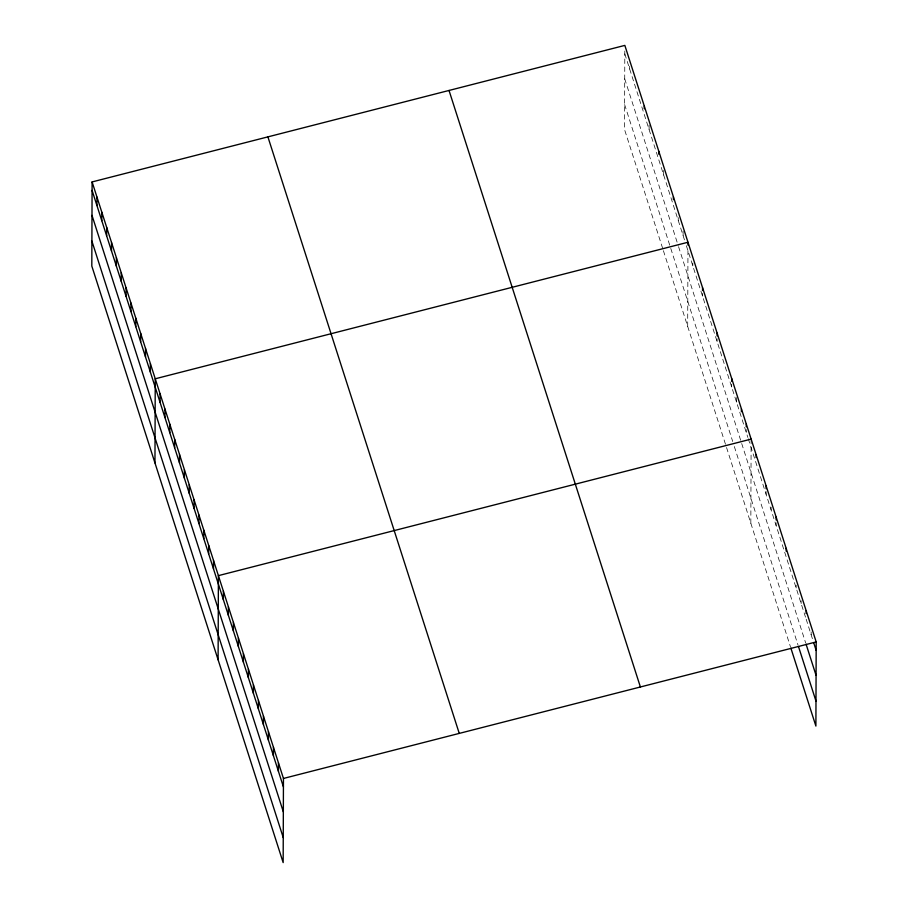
<?xml version="1.0" encoding="UTF-8"?>
<svg xmlns="http://www.w3.org/2000/svg" width="908" height="908" viewBox="0 0 908 908"><rect width="100%" height="100%" fill="white"/><g stroke="black" fill="none" stroke-linecap="round" stroke-linejoin="round"><path stroke-width="0.68" stroke-dasharray="4.54 3.41" d="M624.817 51.041L624.545 129.549L662.999 249.428M629.664 69.008L629.675 66.182M649.095 129.572L649.118 122.523M663.669 175.006L663.691 167.946M678.242 220.428L678.253 217.614M683.1 235.569L683.122 228.521M687.685 326.403L687.958 250.722M692.815 265.862L692.815 263.036M702.52 296.144L702.531 293.318M717.093 341.567L717.104 338.752M731.666 387.001L731.678 384.175M736.524 402.142L736.547 395.094M746.24 432.424L746.251 429.609M750.837 523.258L751.12 440.516M766.114 494.372L766.125 491.557M771.119 509.978L771.13 507.152M776.124 525.573L776.136 522.758M796.146 587.987L796.157 585.161M801.151 603.582L801.151 600.767M811.15 634.783L811.162 631.968M624.806 53.867L638.971 98.03M639.38 99.29L684.711 240.62M686.335 245.671L747.863 437.474M748.271 438.734L805.736 617.883M806.156 619.188L813.239 641.286M624.715 78.837L678.151 245.41M678.56 246.67L741.303 442.264M741.7 443.524L805.646 642.864M624.625 104.568L670.365 247.158M670.774 248.429L732.711 441.492M734.322 446.543L798.053 645.191M663.396 250.687L726.139 446.282M726.548 447.542L790.459 646.768"/><path stroke-width="1.36" d="M92.105 181.929L91.81 266.067L283.16 862.6L283.455 778.451L92.105 181.929L624.84 45.4L816.19 641.933L815.895 726.071L790.868 648.062M96.929 205.537L96.963 197.07M101.787 220.678L101.821 212.211M106.645 235.819L106.679 227.352M111.502 250.96L111.536 242.504M116.36 266.101L116.394 257.645M121.218 281.242L121.252 272.786M126.076 296.394L126.11 287.927M130.934 311.535L130.968 303.068M135.791 326.676L135.825 318.209M140.649 341.817L140.683 333.349M145.507 356.957L145.541 348.502M150.365 372.098L150.399 363.643M154.962 462.921L155.245 378.784L687.98 242.254L687.969 245.069M160.08 402.392L160.103 393.924M164.938 417.532L164.961 409.065M169.796 432.673L169.819 424.206M174.654 447.814L174.677 439.359M179.512 462.955L179.534 454.499M184.369 478.096L184.392 469.64M189.227 493.237L189.25 484.781M194.085 508.389L194.108 499.922M198.943 523.53L198.966 515.063M203.801 538.671L203.823 530.204M208.658 553.812L208.681 545.356M213.516 568.953L213.539 560.497M218.102 659.775L218.397 575.638L751.132 439.109M223.368 599.7L223.402 591.233M228.373 615.306L228.407 606.839M233.379 630.901L233.413 622.445M238.384 646.507L238.418 638.04M243.389 662.102L243.423 653.646M248.395 677.709L248.429 669.241M253.4 693.303L253.434 684.848M258.405 708.91L258.44 700.454M263.411 724.516L263.445 716.049M268.416 740.111L268.439 731.655M273.421 755.717L273.444 747.25M278.427 771.312L278.45 762.856M644.26 108.79L644.26 105.975M658.822 154.224L658.833 151.398M673.395 199.647L673.407 196.832M702.542 290.503L702.554 287.677M717.116 335.926L717.127 333.111M731.689 381.36L731.7 378.534M741.405 411.642L741.416 408.827M746.263 426.783L746.274 423.968M756.126 457.53L756.137 454.715M766.136 488.731L766.148 485.916M776.147 519.932L776.147 517.117M786.158 551.145L786.158 548.319M806.168 613.547L806.179 610.721M283.455 778.451L816.19 641.933M813.659 642.592L816.156 650.389M806.066 644.158L816.076 675.37M798.472 646.496L815.986 701.101M449.029 90.46L640.39 686.981M267.905 136.87L459.255 733.403M92.071 190.385L283.432 786.918M91.992 215.366L283.341 811.888M91.901 241.097L283.251 837.63"/></g></svg>
